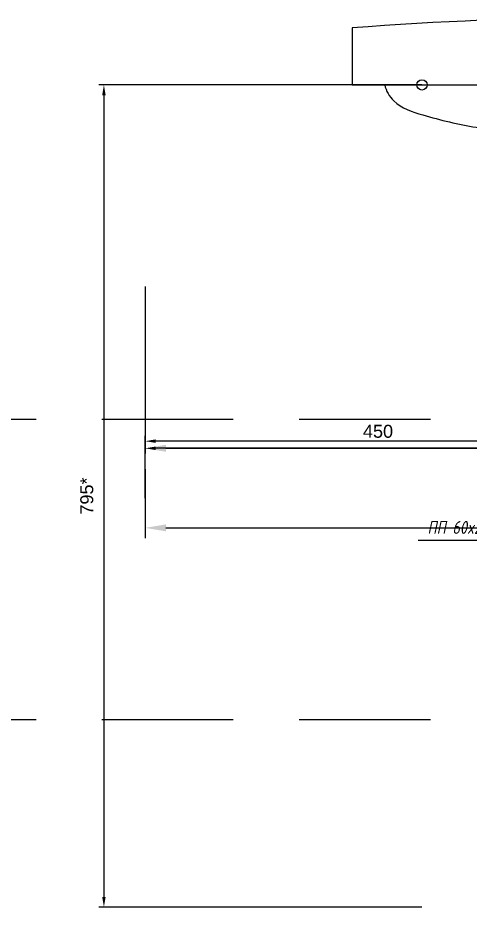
# Model space of a CAD drawing. Header units: millimetres. Extents: x -92220 to 11040, y -5929 to 27498.
# Drawn here: x 7186 to 7623, y 0 to 860 of the extents above; entities that cross this region are included whole.
import ezdxf

# ---------------------------------------------------------------- set-up
doc = ezdxf.new("R2010")
doc.units = ezdxf.units.MM
doc.linetypes.add('DASHED', pattern=[19.05, 12.7, -6.35])
doc.layers.add('100 noprint', color=1, linetype='Continuous', plot=False)
for name, color, linetype in [('13 Канализация 2', 7, 'Continuous'), ('17 Конструкции 2', 7, 'Continuous'), ('33 Вода ветка 13', 7, 'Continuous'), ('40 Оборудование', 7, 'Continuous')]:
    doc.layers.add(name, color=color, linetype=linetype)
doc.styles.get("Standard").update_dxf_attribs({"font": 'arial.ttf'})
doc.styles.add('ГОСТ-ISOCPEUR', font='isocpeui.ttf', dxfattribs={"width": 0.8})
doc.dimstyles.new('ISO-25', dxfattribs={"dimtxt": 2.5, "dimasz": 2.5, "dimexe": 1.25, "dimexo": 0.625, "dimtad": 1, "dimtxsty": 'Standard', "dimcen": 2.5, "dimadec": 0, "dimazin": 0, "dimtfac": 1, "dimtmove": 0, "dimatfit": 3, "dimfxl": 1, "dimarcsym": 0})

# ---------------------------------------------------------------- blocks, each defined once
blk = doc.blocks.new('*D89')
at = {"layer": '13 Канализация 2', "color": 0, "lineweight": -2}
for p, q in [((7758.83, 710.57), (7758.83, 433.64)), ((7308.83, 423.51), (7308.83, 453.64)), ((7328.83, 443.64), (7738.83, 443.64))]:
    blk.add_line(p, q, dxfattribs=at)
at = {"layer": '13 Канализация 2', "color": 0}
for points in [[(7328.83, 446.97), (7328.83, 440.3), (7308.83, 443.64)], [(7738.83, 440.3), (7738.83, 446.97), (7758.83, 443.64)]]:
    blk.add_solid(points, dxfattribs=at)
at = {"layer": 'Defpoints', "color": 0}
for p in [(7758.83, 710.57), (7758.83, 443.64), (7308.83, 423.51)]:
    blk.add_point(p, dxfattribs=at)
at = {"layer": '13 Канализация 2', "color": 0, "insert": (7533.83, 460.02), "char_height": 12.5, "attachment_point": 5}
blk.add_mtext('450', dxfattribs=at)
blk = doc.blocks.new('*D90')
at = {"layer": '13 Канализация 2', "color": 0, "lineweight": -2}
for p, q in [((7308.83, 423.51), (7308.83, 356.74)), ((8008.83, 395.41), (8008.83, 356.74)), ((7328.83, 366.74), (7988.83, 366.74))]:
    blk.add_line(p, q, dxfattribs=at)
at = {"layer": '13 Канализация 2', "color": 0}
for points in [[(7328.83, 370.08), (7328.83, 363.41), (7308.83, 366.74)], [(7988.83, 363.41), (7988.83, 370.08), (8008.83, 366.74)]]:
    blk.add_solid(points, dxfattribs=at)
at = {"layer": 'Defpoints', "color": 0}
for p in [(7308.83, 423.51), (8008.83, 395.41), (8008.83, 366.74)]:
    blk.add_point(p, dxfattribs=at)
at = {"layer": '13 Канализация 2', "color": 0, "insert": (7658.83, 383.13), "char_height": 12.5, "attachment_point": 5}
blk.add_mtext('700', dxfattribs=at)
blk = doc.blocks.new('*D226')
at = {"layer": '33 Вода ветка 13', "color": 0, "lineweight": -2}
for p, q in [((7308.83, 395.41), (7308.83, 455.55)), ((8055.27, 450.55), (7318.83, 450.55)), ((8065.27, 400), (8065.27, 455.55))]:
    blk.add_line(p, q, dxfattribs=at)
at = {"layer": '33 Вода ветка 13', "color": 0}
for points in [[(7318.83, 452.22), (7318.83, 448.89), (7308.83, 450.55)], [(8055.27, 448.89), (8055.27, 452.22), (8065.27, 450.55)]]:
    blk.add_solid(points, dxfattribs=at)
at = {"layer": 'Defpoints', "color": 0}
for p in [(7308.83, 450.55), (8065.27, 400), (7308.83, 395.41)]:
    blk.add_point(p, dxfattribs=at)
at = {"layer": '33 Вода ветка 13', "color": 0, "insert": (7687.05, 466.93), "char_height": 12.5, "attachment_point": 5}
blk.add_mtext('756', dxfattribs=at)
blk = doc.blocks.new('*D322')
at = {"layer": '40 Оборудование', "color": 0, "lineweight": -2}
for p, q in [((7758.83, 710.57), (7758.83, 438.64)), ((7308.83, 600), (7308.83, 438.64)), ((7748.83, 443.64), (7318.83, 443.64))]:
    blk.add_line(p, q, dxfattribs=at)
at = {"layer": '40 Оборудование', "color": 0}
for points in [[(7318.83, 445.3), (7318.83, 441.97), (7308.83, 443.64)], [(7748.83, 441.97), (7748.83, 445.3), (7758.83, 443.64)]]:
    blk.add_solid(points, dxfattribs=at)
at = {"layer": 'Defpoints', "color": 0}
for p in [(7758.83, 710.57), (7308.83, 600), (7308.83, 443.64)]:
    blk.add_point(p, dxfattribs=at)
at = {"layer": '40 Оборудование', "color": 0, "insert": (7533.83, 460.02), "char_height": 12.5, "attachment_point": 5}
blk.add_mtext('450', dxfattribs=at)
blk = doc.blocks.new('*D323')
at = {"layer": '40 Оборудование', "color": 0, "lineweight": -2}
for p, q in [((7576.33, 795), (7263.96, 795)), ((7268.96, 785), (7268.96, 10)), ((7576.33, 0), (7263.96, 0))]:
    blk.add_line(p, q, dxfattribs=at)
at = {"layer": '40 Оборудование', "color": 0}
for points in [[(7270.63, 785), (7267.3, 785), (7268.96, 795)], [(7267.3, 10), (7270.63, 10), (7268.96, 0)]]:
    blk.add_solid(points, dxfattribs=at)
at = {"layer": 'Defpoints', "color": 0}
for p in [(7576.33, 795), (7268.96, 0), (7576.33, 0)]:
    blk.add_point(p, dxfattribs=at)
at = {"layer": '40 Оборудование', "color": 0, "insert": (7252.5, 397.5), "char_height": 12.5, "attachment_point": 5, "rotation": 90}
blk.add_mtext('795*', dxfattribs=at)

msp = doc.modelspace()

# ---------------------------------------------------------------- linework, layer by layer
for p, q in [((7508.83, 850), (7508.83, 795)), ((7508.83, 795), (8008.83, 795))]:
    msp.add_line(p, q)
msp.add_circle((7576.33, 795), 5)
msp.add_arc((7758.83, -2315.95), 3175.81, 85.485, 94.515)
at = {"start_tangent": (0.197489, -0.980305), "end_tangent": (1, 0)}
msp.add_spline([(7540.33, 795), (7549.09, 779.49), (7577.17, 765.9), (7628.53, 754), (7700.21, 746.61), (7758.83, 743.89)], degree=3, dxfattribs=at)
at = {"layer": '100 noprint', "color": 2, "linetype": 'DASHED', "ltscale": 10}
for p, q in [((11013.49, 471.51), (-12184.07, 471.51)), ((11013.49, 181.3), (-12184.07, 181.3))]:
    msp.add_line(p, q, dxfattribs=at)
at = {"layer": '17 Конструкции 2'}
msp.add_line((7572.74, 354.76), (7680.94, 354.76), dxfattribs=at)

# ---------------------------------------------------------------- texts
at = {"layer": '17 Конструкции 2', "insert": (7581.63, 360.93), "char_height": 12.5, "width": 96.6901, "attachment_point": 7, "style": 'ГОСТ-ISOCPEUR'}
msp.add_mtext('{ПП 60x27}', dxfattribs=at)

# ---------------------------------------------------------------- dimensions: what is measured, and where the dimension line sits
at = {"layer": '13 Канализация 2'}
for base, p2, picture, middle in [((7758.83, 443.64), (7758.83, 710.57), '*D89', (7533.83, 460.02)), ((8008.83, 366.74), (8008.83, 395.41), '*D90', (7658.83, 383.13))]:
    dim = msp.add_linear_dim(base=base, p1=(7308.83, 423.51), p2=p2, dimstyle='ISO-25', override={"dimtxt": 12.5, "dimasz": 20, "dimexe": 10, "dimexo": 0, "dimgap": 10, "dimdec": 0}, dxfattribs=at)
    dim.commit()
    dim.dimension.update_dxf_attribs({"geometry": picture, "text_midpoint": middle})
at = {"layer": '33 Вода ветка 13'}
dim = msp.add_linear_dim(base=(7308.83, 450.55), p1=(8065.27, 400), p2=(7308.83, 395.41), dimstyle='ISO-25', override={"dimtxt": 12.5, "dimasz": 10, "dimexe": 5, "dimexo": 0, "dimgap": 10, "dimdec": 0}, dxfattribs=at)
dim.commit()
dim.dimension.update_dxf_attribs({"geometry": '*D226', "text_midpoint": (7687.05, 466.93)})
at = {"layer": '40 Оборудование'}
dim = msp.add_linear_dim(base=(7268.96, 0), p1=(7576.33, 795), p2=(7576.33, 0), angle=90, dimstyle='ISO-25', override={"dimtxt": 12.5, "dimasz": 10, "dimexe": 5, "dimexo": 0, "dimgap": 10, "dimdec": 0, "dimpost": '*'}, dxfattribs=at)
dim.commit()
dim.dimension.update_dxf_attribs({"geometry": '*D323', "text_midpoint": (7252.5, 397.5)})
dim = msp.add_linear_dim(base=(7308.83, 443.64), p1=(7758.83, 710.57), p2=(7308.83, 600), dimstyle='ISO-25', override={"dimtxt": 12.5, "dimasz": 10, "dimexe": 5, "dimexo": 0, "dimgap": 10, "dimdec": 0}, dxfattribs=at)
dim.commit()
dim.dimension.update_dxf_attribs({"geometry": '*D322', "text_midpoint": (7533.83, 460.02)})

doc.saveas('drawing.dxf')
